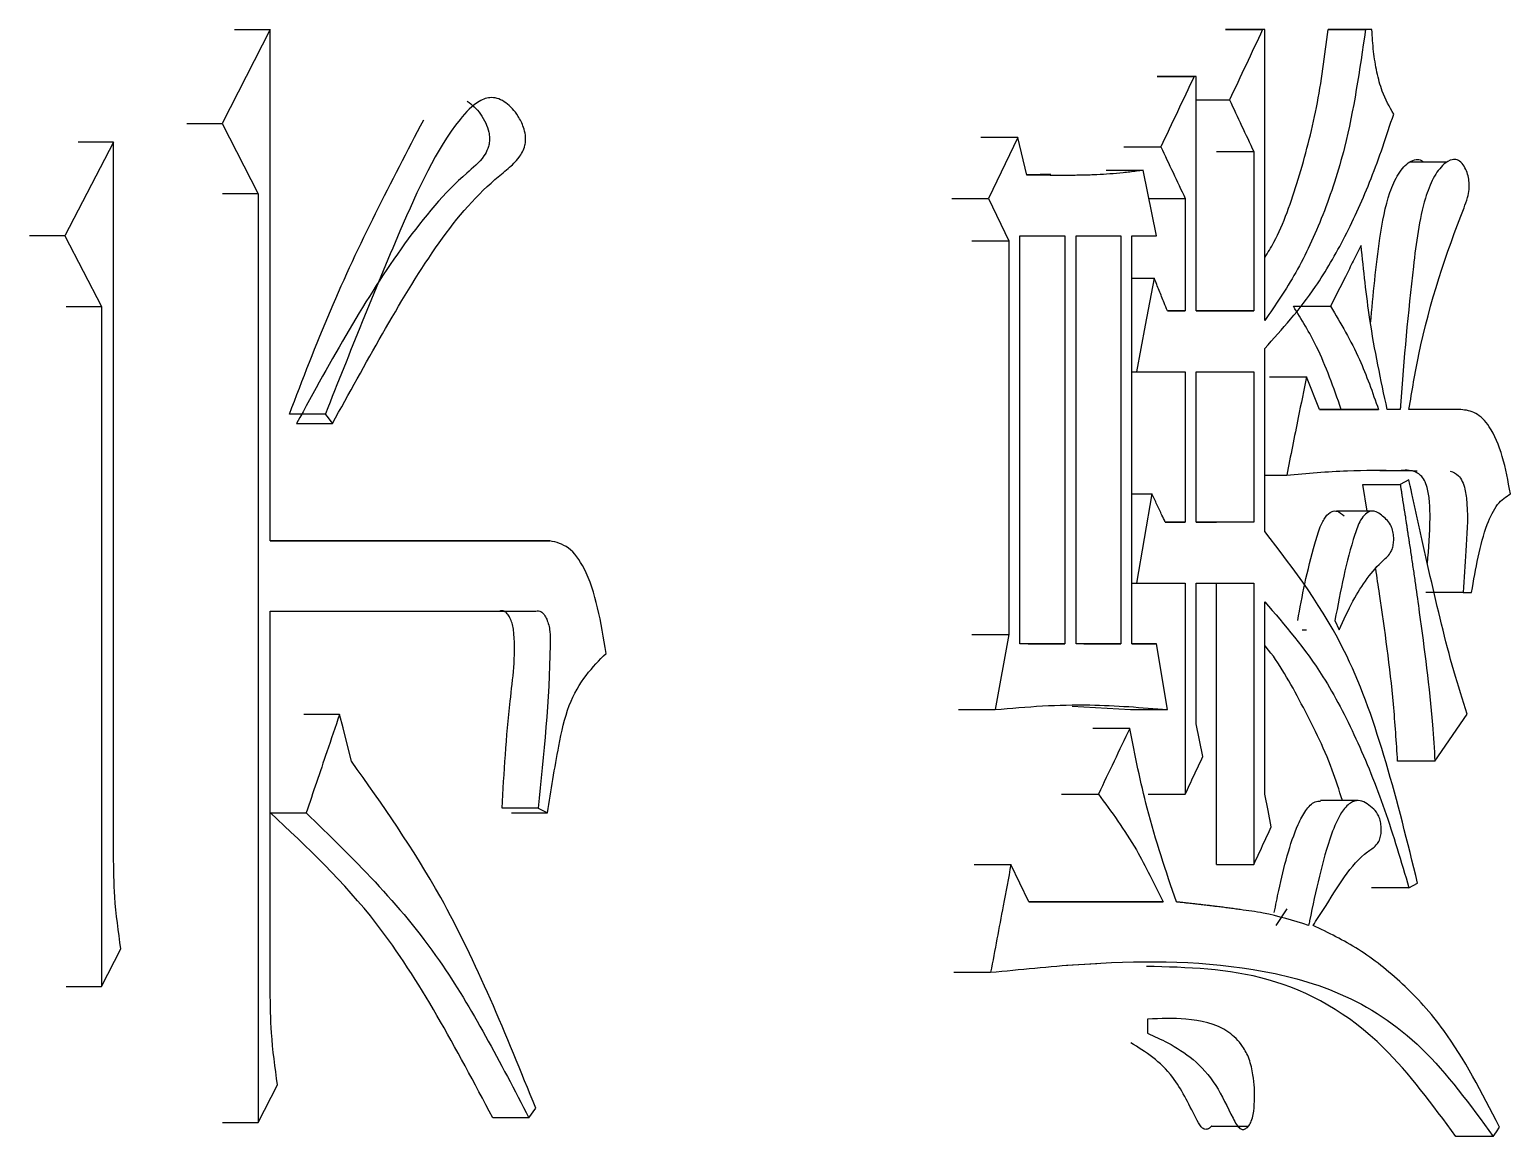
# Model space of a CAD drawing. Header units: millimetres. Extents: x 1890 to 4327, y 775 to 2498.
# Drawn here: x 3072.544 to 3075.959, y 1120.838 to 1123.391 of the extents above; entities that cross this region are included whole.
import ezdxf

# ---------------------------------------------------------------- set-up
doc = ezdxf.new("R2010")
doc.units = ezdxf.units.MM

msp = doc.modelspace()

# ---------------------------------------------------------------- linework, layer by layer
at = {"color": 7, "linetype": 'Continuous', "lineweight": 25}
for p, q in [((3073.099, 1123.3911), (3072.9882, 1123.1747)), ((3073.0167, 1123.3911), (3073.099, 1123.3911)), ((3073.0989, 1122.212), (3073.099, 1123.3911)), ((3075.3022, 1123.3911), (3075.3877, 1123.3911)), ((3075.3073, 1123.3911), (3075.3022, 1123.3911)), ((3075.3928, 1123.3911), (3075.3073, 1123.3911)), ((3075.3928, 1123.3911), (3075.3877, 1123.3911)), ((3075.3928, 1122.7204), (3075.3928, 1123.3911)), ((3075.6402, 1123.3911), (3075.5543, 1123.3911)), ((3075.6402, 1123.3911), (3075.6251, 1123.3911)), ((3075.1446, 1123.2829), (3075.2299, 1123.2829)), ((3075.1497, 1123.2829), (3075.1446, 1123.2829)), ((3075.235, 1123.2829), (3075.1497, 1123.2829)), ((3075.235, 1123.2829), (3075.2299, 1123.2829)), ((3075.235, 1122.7421), (3075.235, 1123.2829)), ((3075.235, 1123.2288), (3075.3115, 1123.2288)), ((3072.9061, 1123.1747), (3072.9882, 1123.1747)), ((3072.9882, 1123.1747), (3073.0713, 1123.0125)), ((3072.7375, 1123.1314), (3072.6254, 1122.9151)), ((3072.7375, 1123.1314), (3072.6558, 1123.1314)), ((3074.823, 1123.1423), (3074.7382, 1123.1423)), ((3074.823, 1123.1423), (3074.7554, 1123.0017)), ((3074.8437, 1123.0557), (3074.823, 1123.1423)), ((3075.0679, 1123.1207), (3075.1531, 1123.1207)), ((3075.2819, 1123.1098), (3075.3674, 1123.1098)), ((3075.3674, 1123.1098), (3075.3674, 1122.7421)), ((3075.8132, 1123.0855), (3075.7266, 1123.0855)), ((3075.027, 1123.0666), (3075.1121, 1123.0666)), ((3075.1429, 1122.9151), (3075.1121, 1123.0666)), ((3073.0713, 1123.0125), (3072.9891, 1123.0125)), ((3073.0713, 1123.0125), (3073.0713, 1120.8706)), ((3074.6707, 1123.0017), (3074.7554, 1123.0017)), ((3074.7554, 1123.0017), (3074.8022, 1122.9043)), ((3075.1253, 1123.0017), (3075.2094, 1123.0017)), ((3075.2094, 1123.0017), (3075.2094, 1122.7421)), ((3072.6254, 1122.9151), (3072.5438, 1122.9151)), ((3072.6254, 1122.9151), (3072.7095, 1122.7528)), ((3074.8281, 1121.974), (3074.8282, 1122.9151)), ((3074.8282, 1122.9151), (3074.9318, 1122.9151)), ((3074.9318, 1122.9151), (3074.9318, 1121.974)), ((3074.9576, 1121.974), (3074.9576, 1122.9151)), ((3074.9576, 1122.9151), (3075.0607, 1122.9151)), ((3075.0607, 1122.9151), (3075.0607, 1121.974)), ((3075.0864, 1121.974), (3075.0864, 1122.9151)), ((3075.0864, 1122.9151), (3075.1429, 1122.9151)), ((3074.7175, 1122.9043), (3074.8022, 1122.9043)), ((3074.8022, 1122.9043), (3074.8022, 1121.9957)), ((3075.0864, 1122.8178), (3075.1377, 1122.8178)), ((3072.6278, 1122.7528), (3072.7095, 1122.7528)), ((3075.2094, 1122.7421), (3075.1685, 1122.7421)), ((3075.1685, 1122.7421), (3075.2094, 1122.7421)), ((3075.3674, 1122.7421), (3075.235, 1122.7421)), ((3075.235, 1122.7421), (3075.2819, 1122.7421)), ((3075.2819, 1122.7421), (3075.3674, 1122.7421)), ((3075.3928, 1122.2336), (3075.3928, 1122.6555)), ((3075.0864, 1122.6014), (3075.0967, 1122.6014)), ((3075.0967, 1122.6014), (3075.2094, 1122.6014)), ((3075.2094, 1122.6014), (3075.2094, 1122.2553)), ((3075.235, 1122.2553), (3075.235, 1122.6014)), ((3075.235, 1122.6014), (3075.3674, 1122.6014)), ((3075.3674, 1122.6014), (3075.3674, 1122.2553)), ((3075.4034, 1122.5906), (3075.489, 1122.5906)), ((3075.5193, 1122.5149), (3075.489, 1122.5906)), ((3073.2258, 1122.5041), (3073.1431, 1122.5041)), ((3075.6552, 1122.5149), (3075.5193, 1122.5149)), ((3075.5193, 1122.5149), (3075.5694, 1122.5149)), ((3075.5694, 1122.5149), (3075.6552, 1122.5149)), ((3075.7054, 1122.5149), (3075.6753, 1122.5149)), ((3075.7054, 1122.5149), (3075.6753, 1122.5149)), ((3075.8452, 1122.5149), (3075.7254, 1122.5149)), ((3075.8452, 1122.5149), (3075.7591, 1122.5149)), ((3073.1595, 1122.4825), (3073.2423, 1122.4825)), ((3075.3928, 1122.3634), (3075.4435, 1122.3634)), ((3075.6585, 1122.374), (3075.722, 1122.374)), ((3075.6289, 1122.2805), (3075.6194, 1122.3418)), ((3075.6194, 1122.3418), (3075.7054, 1122.3418)), ((3075.7254, 1122.3526), (3075.7054, 1122.3418)), ((3075.0864, 1122.3202), (3075.1326, 1122.3202)), ((3075.645, 1122.2805), (3075.5586, 1122.2805)), ((3075.2094, 1122.2553), (3075.1634, 1122.2553)), ((3075.1634, 1122.2553), (3075.2094, 1122.2553)), ((3075.3674, 1122.2553), (3075.235, 1122.2553)), ((3075.235, 1122.2553), (3075.2819, 1122.2553)), ((3075.3674, 1122.2553), (3075.2819, 1122.2553)), ((3073.744, 1122.212), (3073.0989, 1122.212)), ((3073.0989, 1122.212), (3073.6607, 1122.212)), ((3073.6607, 1122.212), (3073.7441, 1122.212)), ((3075.0864, 1122.1146), (3075.0967, 1122.1146)), ((3075.0967, 1122.1146), (3075.2094, 1122.1146)), ((3075.2094, 1122.1146), (3075.2094, 1121.6279)), ((3075.235, 1122.1146), (3075.3674, 1122.1146)), ((3075.235, 1121.7901), (3075.235, 1122.1146)), ((3075.2819, 1121.4656), (3075.2819, 1122.1146)), ((3075.3674, 1122.1146), (3075.3674, 1121.4656)), ((3075.8502, 1122.093), (3075.7641, 1122.093)), ((3075.8502, 1122.093), (3075.8701, 1122.093)), ((3075.3928, 1121.6279), (3075.3928, 1122.0714)), ((3073.0989, 1122.0497), (3073.7116, 1122.0497)), ((3073.0989, 1121.1735), (3073.0989, 1122.0497)), ((3073.6283, 1122.0497), (3073.7116, 1122.0497)), ((3075.5546, 1122.0282), (3075.5647, 1122.0065)), ((3074.7175, 1121.9957), (3074.8022, 1121.9957)), ((3074.8022, 1121.9957), (3074.771, 1121.8226)), ((3075.4789, 1122.0065), (3075.489, 1122.0065)), ((3074.9318, 1121.974), (3074.8281, 1121.974)), ((3074.8468, 1121.974), (3074.8281, 1121.974)), ((3074.8469, 1121.974), (3074.9318, 1121.974)), ((3075.0607, 1121.974), (3074.9576, 1121.974)), ((3074.9756, 1121.974), (3074.9576, 1121.974)), ((3074.9756, 1121.974), (3075.0607, 1121.974)), ((3075.1429, 1121.974), (3075.0864, 1121.974)), ((3075.0864, 1121.974), (3075.1429, 1121.974)), ((3075.1685, 1121.8226), (3075.1429, 1121.974)), ((3074.6863, 1121.8226), (3074.771, 1121.8226)), ((3074.9488, 1121.8308), (3075.0832, 1121.8226)), ((3075.0832, 1121.8226), (3075.1685, 1121.8226)), ((3073.2588, 1121.8117), (3073.1763, 1121.8117)), ((3075.0813, 1121.7793), (3074.9962, 1121.7793)), ((3075.7854, 1121.7036), (3075.8601, 1121.8118)), ((3075.7854, 1121.7036), (3075.6993, 1121.7036)), ((3075.1241, 1121.6279), (3075.2094, 1121.6279)), ((3075.6075, 1121.6129), (3075.5211, 1121.6129)), ((3073.0991, 1121.5845), (3073.1817, 1121.5845)), ((3073.717, 1121.5954), (3073.6336, 1121.5954)), ((3073.717, 1121.5954), (3073.7386, 1121.5846)), ((3074.7227, 1121.4656), (3074.8074, 1121.4656)), ((3074.8489, 1121.3791), (3074.8074, 1121.4656)), ((3075.7254, 1121.4115), (3075.7454, 1121.4223)), ((3075.1582, 1121.3791), (3074.8489, 1121.3791)), ((3074.8489, 1121.3791), (3075.073, 1121.3791)), ((3075.073, 1121.3791), (3075.1582, 1121.3791)), ((3075.4435, 1121.3629), (3075.4185, 1121.325)), ((3072.7095, 1121.1843), (3072.7542, 1121.2709)), ((3075.0058, 1121.2366), (3074.9358, 1121.2324)), ((3074.6758, 1121.2167), (3074.7605, 1121.2167)), ((3072.6278, 1121.1843), (3072.7095, 1121.1843)), ((3075.1223, 1121.1086), (3075.1223, 1121.0761)), ((3075.1703, 1121.1105), (3075.1698, 1121.1105)), ((3073.0713, 1120.8706), (3073.1155, 1120.9572)), ((3073.6953, 1120.8814), (3073.7115, 1120.903)), ((3072.9891, 1120.8706), (3073.0713, 1120.8706)), ((3073.6953, 1120.8814), (3073.612, 1120.8814)), ((3075.2698, 1120.862), (3075.3557, 1120.8619)), ((3075.9198, 1120.8383), (3075.8336, 1120.8383))]:
    msp.add_line(p, q, dxfattribs=at)
at = {"color": 7, "linetype": 'Continuous', "lineweight": 25, "flags": 128}
for points in [[(3075.5393, 1123.3911), (3075.5679, 1123.3911), (3075.5965, 1123.3911), (3075.6251, 1123.3911)], [(3075.5543, 1123.3911), (3075.5492, 1123.3911), (3075.5459, 1123.3911), (3075.5426, 1123.3911), (3075.5393, 1123.3911)], [(3072.7375, 1121.4872), (3072.7375, 1122.0342), (3072.7375, 1123.1314)], [(3075.1377, 1122.8178), (3075.1172, 1122.7096), (3075.0967, 1122.6014)], [(3072.7095, 1122.7528), (3072.7095, 1122.2059), (3072.7095, 1121.1843)], [(3073.2258, 1122.5041), (3073.23, 1122.4986), (3073.2361, 1122.4905), (3073.2423, 1122.4825)], [(3075.1326, 1122.3202), (3075.1146, 1122.2174), (3075.0967, 1122.1146)], [(3073.2863, 1121.7035), (3073.2747, 1121.7491), (3073.2668, 1121.7804), (3073.2588, 1121.8117)], [(3075.2503, 1121.7144), (3075.2426, 1121.7523), (3075.235, 1121.7901)], [(3074.9242, 1121.6279), (3074.9456, 1121.6279), (3074.9671, 1121.6279), (3075.0092, 1121.6279)], [(3075.408, 1121.5522), (3075.4004, 1121.59), (3075.3928, 1121.6279)], [(3073.6554, 1121.5846), (3073.6891, 1121.5846), (3073.7139, 1121.5846), (3073.7386, 1121.5846)], [(3075.2819, 1121.4656), (3075.3033, 1121.4656), (3075.3247, 1121.4656), (3075.346, 1121.4656), (3075.3674, 1121.4656)], [(3075.7254, 1121.4115), (3075.6899, 1121.4115), (3075.6647, 1121.4115), (3075.6394, 1121.4115)], [(3075.9198, 1120.8383), (3075.9272, 1120.8491), (3075.9346, 1120.8598)]]:
    msp.add_lwpolyline(points, dxfattribs=at)
at = {"color": 7, "linetype": 'Continuous', "lineweight": 25}
for points, knots in [([(3075.3877, 1123.3911), (3075.375, 1123.364), (3075.3496, 1123.31), (3075.3242, 1123.2559), (3075.3115, 1123.2288)], [0, 0, 0, 0, 0.499999, 1, 1, 1, 1]), ([(3075.6251, 1123.3911), (3075.6117, 1123.2982), (3075.5898, 1123.1462), (3075.5291, 1122.962), (3075.4668, 1122.8272), (3075.4173, 1122.7558), (3075.3928, 1122.7204)], [0, 0, 0, 0, 0.347456, 0.568585, 0.785979, 1, 1, 1, 1]), ([(3075.3928, 1122.8651), (3075.4, 1122.8768), (3075.4313, 1122.9273), (3075.4719, 1123.0459), (3075.5157, 1123.2099), (3075.5314, 1123.3305), (3075.5393, 1123.3911)], [0, 0, 0, 0, 0.089873, 0.388521, 0.692316, 1, 1, 1, 1]), ([(3075.6903, 1123.1964), (3075.6807, 1123.2129), (3075.6646, 1123.2405), (3075.651, 1123.2929), (3075.643, 1123.3407), (3075.6411, 1123.3743), (3075.6402, 1123.3911)], [0, 0, 0, 0, 0.330678, 0.55099, 0.77457, 1, 1, 1, 1]), ([(3075.2299, 1123.2829), (3075.2171, 1123.2559), (3075.1915, 1123.2018), (3075.1659, 1123.1477), (3075.1531, 1123.1207)], [0, 0, 0, 0, 0.499999, 1, 1, 1, 1]), ([(3073.5534, 1123.2261), (3073.5641, 1123.2175), (3073.5799, 1123.2047), (3073.5956, 1123.1774), (3073.6026, 1123.1582), (3073.6051, 1123.1412), (3073.6042, 1123.1276), (3073.5999, 1123.1131), (3073.5841, 1123.0859), (3073.5136, 1123.0316), (3073.4071, 1122.9022), (3073.2788, 1122.7011), (3073.1994, 1122.5555), (3073.1596, 1122.4825)], [0, 0, 0, 0, 0.053519, 0.078913, 0.099418, 0.111233, 0.123161, 0.13324, 0.15266, 0.222251, 0.482284, 0.740165, 1, 1, 1, 1]), ([(3073.2423, 1122.4825), (3073.2804, 1122.5515), (3073.3952, 1122.7594), (3073.528, 1122.9762), (3073.6465, 1123.0688), (3073.6681, 1123.0893), (3073.6808, 1123.1084), (3073.6864, 1123.1218), (3073.6883, 1123.1359), (3073.6874, 1123.1505), (3073.6822, 1123.1704), (3073.6678, 1123.1982), (3073.643, 1123.2254), (3073.6109, 1123.2382), (3073.5734, 1123.225), (3073.4923, 1123.1397), (3073.3768, 1122.8842), (3073.2824, 1122.6465), (3073.2259, 1122.5044), (3073.2258, 1122.5041)], [0, 0, 0, 0, 0.129751, 0.390615, 0.417722, 0.440785, 0.449026, 0.457344, 0.462695, 0.468033, 0.476543, 0.491684, 0.518141, 0.545407, 0.56857, 0.608449, 0.76773, 0.999424, 1, 1, 1, 1]), ([(3075.3115, 1123.2288), (3075.3208, 1123.209), (3075.3395, 1123.1693), (3075.3581, 1123.1297), (3075.3674, 1123.1098)], [0, 0, 0, 0, 0.5, 1, 1, 1, 1]), ([(3073.1431, 1122.5041), (3073.1738, 1122.5845), (3073.2664, 1122.8264), (3073.3782, 1123.0402), (3073.4528, 1123.1829)], [0, 0, 0, 0, 0.332449, 1, 1, 1, 1]), ([(3075.3928, 1122.6555), (3075.4329, 1122.7001), (3075.4995, 1122.7739), (3075.5793, 1122.9124), (3075.6403, 1123.0456), (3075.6736, 1123.1459), (3075.6903, 1123.1964)], [0, 0, 0, 0, 0.333809, 0.553089, 0.775219, 1, 1, 1, 1]), ([(3075.1531, 1123.1207), (3075.1625, 1123.1008), (3075.1813, 1123.0612), (3075.2, 1123.0215), (3075.2094, 1123.0017)], [0, 0, 0, 0, 0.5, 1, 1, 1, 1]), ([(3075.637, 1122.7136), (3075.6431, 1122.7794), (3075.6525, 1122.8826), (3075.674, 1123.0021), (3075.7003, 1123.0604), (3075.7223, 1123.0851), (3075.7408, 1123.0924), (3075.7517, 1123.0919), (3075.7564, 1123.0867), (3075.7575, 1123.0855)], [0, 0, 0, 0, 0.408456, 0.640664, 0.758053, 0.875774, 0.935445, 0.984313, 1, 1, 1, 1]), ([(3075.7254, 1122.5149), (3075.7325, 1122.5575), (3075.7607, 1122.7256), (3075.8143, 1122.8833), (3075.8604, 1123.0007), (3075.8645, 1123.0209), (3075.8646, 1123.0383), (3075.8619, 1123.0545), (3075.8564, 1123.0701), (3075.8479, 1123.0838), (3075.8368, 1123.0918), (3075.8222, 1123.092), (3075.8027, 1123.0799), (3075.7804, 1123.0504), (3075.7515, 1122.9732), (3075.728, 1122.7921), (3075.7135, 1122.6285), (3075.7056, 1122.518), (3075.7054, 1122.5149)], [0, 0, 0, 0, 0.0991648, 0.3918226, 0.4130465, 0.4272002, 0.4391043, 0.4509682, 0.4644731, 0.480605, 0.4982384, 0.5146996, 0.5433991, 0.5863363, 0.6292669, 0.7524959, 0.9931071, 1, 1, 1, 1]), ([(3075.1121, 1123.0666), (3075.1019, 1123.0652), (3075.0867, 1123.0632), (3075.0511, 1123.0591), (3075.0231, 1123.0572), (3074.9975, 1123.056), (3074.9899, 1123.0557), (3074.9822, 1123.0555), (3074.9745, 1123.0553), (3074.9669, 1123.0551), (3074.9592, 1123.055), (3074.9515, 1123.0549), (3074.9413, 1123.0548), (3074.931, 1123.0548), (3074.9208, 1123.0548), (3074.9131, 1123.0548), (3074.9067, 1123.0549), (3074.9016, 1123.0549), (3074.8964, 1123.055), (3074.8913, 1123.055), (3074.8862, 1123.0551), (3074.8823, 1123.0551), (3074.8785, 1123.0552), (3074.8746, 1123.0552), (3074.8708, 1123.0553), (3074.8669, 1123.0554), (3074.8631, 1123.0554), (3074.8592, 1123.0555), (3074.8554, 1123.0555), (3074.8502, 1123.0556), (3074.8463, 1123.0557), (3074.8437, 1123.0557)], [0, 0, 0, 0, 0.114246, 0.171369, 0.39989, 0.428452, 0.457013, 0.485575, 0.514136, 0.542697, 0.571259, 0.59982, 0.628382, 0.685505, 0.714066, 0.742627, 0.771189, 0.785469, 0.79975, 0.828312, 0.842592, 0.856873, 0.871154, 0.885434, 0.899715, 0.913996, 0.928276, 0.942557, 0.956838, 0.971119, 1, 1, 1, 1]), ([(3074.8994, 1123.0573), (3074.883, 1123.0568), (3074.8647, 1123.0562), (3074.8456, 1123.056), (3074.8437, 1123.056)], [0, 0, 0, 0, 0.900372, 1, 1, 1, 1]), ([(3075.6151, 1122.8935), (3075.609, 1122.8815), (3075.597, 1122.8573), (3075.5735, 1122.8105), (3075.556, 1122.7756), (3075.5446, 1122.7529)], [0, 0, 0, 0, 0.25711, 0.51422, 1, 1, 1, 1]), ([(3075.6753, 1122.5149), (3075.6606, 1122.5833), (3075.6344, 1122.7059), (3075.621, 1122.836), (3075.6151, 1122.8935)], [0, 0, 0, 0, 0.55855, 1, 1, 1, 1]), ([(3075.1685, 1122.7421), (3075.1659, 1122.7484), (3075.1595, 1122.7641), (3075.1493, 1122.7894), (3075.1416, 1122.8083), (3075.1377, 1122.8178)], [0, 0, 0, 0, 0.2500006, 0.6249998, 1, 1, 1, 1]), ([(3075.4588, 1122.7529), (3075.466, 1122.7529), (3075.4805, 1122.7529), (3075.509, 1122.7529), (3075.5304, 1122.7529), (3075.5445, 1122.7529)], [0, 0, 0, 0, 0.252509, 0.505009, 1, 1, 1, 1]), ([(3075.5694, 1122.5149), (3075.5516, 1122.5652), (3075.5202, 1122.6541), (3075.4774, 1122.7229), (3075.4588, 1122.7529)], [0, 0, 0, 0, 0.56494, 1, 1, 1, 1]), ([(3075.5446, 1122.7529), (3075.5679, 1122.7137), (3075.61, 1122.6433), (3075.6413, 1122.5544), (3075.6552, 1122.5149)], [0, 0, 0, 0, 0.555111, 1, 1, 1, 1]), ([(3075.489, 1122.5906), (3075.4827, 1122.5592), (3075.472, 1122.5057), (3075.4568, 1122.4299), (3075.4479, 1122.3856), (3075.4435, 1122.3634)], [0, 0, 0, 0, 0.414509, 0.707253, 1, 1, 1, 1]), ([(3075.9594, 1122.3202), (3075.9541, 1122.3497), (3075.9436, 1122.4079), (3075.9153, 1122.4747), (3075.8801, 1122.5103), (3075.8568, 1122.5134), (3075.8452, 1122.5149)], [0, 0, 0, 0, 0.291567, 0.574035, 0.788626, 1, 1, 1, 1]), ([(3075.4435, 1122.3634), (3075.4902, 1122.3677), (3075.5768, 1122.3755), (3075.677, 1122.3747), (3075.7304, 1122.3739), (3075.7444, 1122.3737)], [0, 0, 0, 0, 0.464001, 0.859611, 1, 1, 1, 1]), ([(3075.7679, 1122.1593), (3075.771, 1122.1944), (3075.7751, 1122.2425), (3075.7734, 1122.3018), (3075.7692, 1122.332), (3075.7617, 1122.3524), (3075.7505, 1122.3664), (3075.729, 1122.3766), (3075.7107, 1122.3746), (3075.6984, 1122.3732)], [0, 0, 0, 0, 0.3251761, 0.4452445, 0.5439626, 0.607769, 0.6715742, 0.7791974, 1, 1, 1, 1]), ([(3075.8206, 1122.3727), (3075.8272, 1122.3702), (3075.8374, 1122.3663), (3075.849, 1122.3501), (3075.8562, 1122.3277), (3075.8625, 1122.273), (3075.857, 1122.1925), (3075.8524, 1122.1248), (3075.8502, 1122.093)], [0, 0, 0, 0, 0.12079, 0.187477, 0.254407, 0.362664, 0.701018, 1, 1, 1, 1]), ([(3075.7054, 1122.3418), (3075.7058, 1122.3392), (3075.7066, 1122.3339), (3075.7079, 1122.3259), (3075.7091, 1122.318), (3075.7107, 1122.3074), (3075.7124, 1122.2968), (3075.714, 1122.2862), (3075.7153, 1122.2783), (3075.7169, 1122.2677), (3075.7185, 1122.2571), (3075.7202, 1122.2465), (3075.7214, 1122.2385), (3075.723, 1122.2279), (3075.7246, 1122.2173), (3075.7267, 1122.2041), (3075.7287, 1122.1908), (3075.731, 1122.1749), (3075.7342, 1122.1536), (3075.7373, 1122.1323), (3075.7427, 1122.095), (3075.7582, 1121.9828), (3075.7763, 1121.8478), (3075.7836, 1121.7317), (3075.7854, 1121.7036)], [0, 0, 0, 0, 0.0126185, 0.025237, 0.0378555, 0.050474, 0.075711, 0.0883295, 0.100948, 0.1135665, 0.1388036, 0.1514221, 0.1640406, 0.1766591, 0.2018961, 0.2145146, 0.2397516, 0.2649886, 0.2902257, 0.3406999, 0.3659369, 0.4668868, 0.8709287, 1, 1, 1, 1]), ([(3075.8601, 1121.8118), (3075.8495, 1121.8449), (3075.817, 1121.9464), (3075.7896, 1122.0653), (3075.7694, 1122.1527), (3075.7652, 1122.1712), (3075.7611, 1122.1897), (3075.7574, 1122.206), (3075.7543, 1122.2199), (3075.7528, 1122.2269), (3075.7507, 1122.2362), (3075.7487, 1122.2455), (3075.7467, 1122.2548), (3075.7451, 1122.2617), (3075.7431, 1122.2711), (3075.7411, 1122.2804), (3075.739, 1122.2897), (3075.7375, 1122.2967), (3075.7355, 1122.306), (3075.7335, 1122.3153), (3075.7315, 1122.3246), (3075.7299, 1122.3316), (3075.7279, 1122.341), (3075.7264, 1122.348), (3075.7254, 1122.3526)], [0, 0, 0, 0, 0.194919, 0.596792, 0.647185, 0.672381, 0.697577, 0.74797, 0.760568, 0.773166, 0.785764, 0.81096, 0.823558, 0.836156, 0.848754, 0.873951, 0.886549, 0.899147, 0.911745, 0.936941, 0.949539, 0.962137, 0.974736, 1, 1, 1, 1]), ([(3075.1634, 1122.2553), (3075.1608, 1122.2607), (3075.1544, 1122.2742), (3075.1441, 1122.2958), (3075.1364, 1122.3121), (3075.1326, 1122.3202)], [0, 0, 0, 0, 0.250001, 0.625, 1, 1, 1, 1]), ([(3075.8701, 1122.093), (3075.8794, 1122.1481), (3075.8923, 1122.2241), (3075.9282, 1122.2999), (3075.9491, 1122.3135), (3075.9594, 1122.3202)], [0, 0, 0, 0, 0.572071, 0.789697, 1, 1, 1, 1]), ([(3075.4689, 1122.0281), (3075.4741, 1122.0566), (3075.4854, 1122.1172), (3075.5032, 1122.1891), (3075.5189, 1122.2413), (3075.5322, 1122.2683), (3075.5462, 1122.2804), (3075.5617, 1122.2818), (3075.5706, 1122.2741), (3075.5758, 1122.2695)], [0, 0, 0, 0, 0.252048, 0.537307, 0.665125, 0.75448, 0.84452, 0.907668, 1, 1, 1, 1]), ([(3075.5647, 1122.0065), (3075.5749, 1122.0294), (3075.5944, 1122.0731), (3075.6289, 1122.1268), (3075.659, 1122.1618), (3075.6813, 1122.1795), (3075.6886, 1122.1973), (3075.6904, 1122.2097), (3075.6904, 1122.2234), (3075.6881, 1122.2373), (3075.6823, 1122.2515), (3075.6693, 1122.2656), (3075.6542, 1122.2784), (3075.6372, 1122.2822), (3075.6246, 1122.2745), (3075.6111, 1122.2573), (3075.5938, 1122.208), (3075.5739, 1122.1307), (3075.5611, 1122.0625), (3075.5546, 1122.0282)], [0, 0, 0, 0, 0.1174112, 0.2245147, 0.331514, 0.3850988, 0.4015022, 0.4179419, 0.4345933, 0.4539552, 0.4734629, 0.5034573, 0.5658247, 0.597867, 0.6299027, 0.6637876, 0.7181913, 0.8580637, 1, 1, 1, 1]), ([(3075.7454, 1121.4223), (3075.699, 1121.6108), (3075.6175, 1121.9423), (3075.4605, 1122.1458), (3075.3928, 1122.2336)], [0, 0, 0, 0, 0.568507, 1, 1, 1, 1]), ([(3073.8735, 1121.9524), (3073.8618, 1122.0237), (3073.8456, 1122.1219), (3073.7882, 1122.2016), (3073.7586, 1122.2086), (3073.744, 1122.212)], [0, 0, 0, 0, 0.574617, 0.790317, 1, 1, 1, 1]), ([(3075.6993, 1121.7036), (3075.6965, 1121.7476), (3075.6879, 1121.8783), (3075.6671, 1122.025), (3075.6518, 1122.1281), (3075.6489, 1122.1473)], [0, 0, 0, 0, 0.292158, 0.868127, 1, 1, 1, 1]), ([(3075.3928, 1122.0714), (3075.4392, 1122.0178), (3075.5162, 1121.929), (3075.605, 1121.7574), (3075.6716, 1121.5937), (3075.7074, 1121.4725), (3075.7254, 1121.4115)], [0, 0, 0, 0, 0.333002, 0.552476, 0.774971, 1, 1, 1, 1]), ([(3073.6336, 1121.5954), (3073.6384, 1121.6775), (3073.6461, 1121.811), (3073.6663, 1121.9511), (3073.6594, 1122.012), (3073.6559, 1122.0255), (3073.6507, 1122.0372), (3073.6441, 1122.0461), (3073.6377, 1122.0502), (3073.6323, 1122.0509), (3073.6296, 1122.0499), (3073.6283, 1122.0495)], [0, 0, 0, 0, 0.5054005, 0.8211614, 0.8510597, 0.8809448, 0.911279, 0.9411526, 0.9702444, 0.9848866, 1, 1, 1, 1]), ([(3073.7116, 1122.0495), (3073.7136, 1122.0501), (3073.7175, 1122.0512), (3073.7241, 1122.0487), (3073.7309, 1122.0422), (3073.739, 1122.0278), (3073.7451, 1122.0031), (3073.7434, 1121.8546), (3073.7297, 1121.7198), (3073.717, 1121.5954)], [0, 0, 0, 0, 0.021761, 0.042896, 0.073473, 0.104863, 0.166644, 0.230755, 1, 1, 1, 1]), ([(3073.7386, 1121.5846), (3073.7466, 1121.6361), (3073.7597, 1121.7206), (3073.7847, 1121.8351), (3073.8263, 1121.9048), (3073.8578, 1121.9366), (3073.8735, 1121.9524)], [0, 0, 0, 0, 0.34927, 0.57275, 0.788452, 1, 1, 1, 1]), ([(3075.572, 1121.6129), (3075.5644, 1121.6367), (3075.5381, 1121.7191), (3075.4778, 1121.8363), (3075.4252, 1121.933), (3075.3939, 1121.9695), (3075.3928, 1121.9708)], [0, 0, 0, 0, 0.167036, 0.578659, 0.984572, 1, 1, 1, 1]), ([(3074.771, 1121.8226), (3074.8075, 1121.8258), (3074.8804, 1121.8323), (3075.0132, 1121.8354), (3075.1089, 1121.8275), (3075.1685, 1121.8226)], [0, 0, 0, 0, 0.273666, 0.547375, 1, 1, 1, 1]), ([(3073.2588, 1121.8117), (3073.249, 1121.7829), (3073.2313, 1121.7306), (3073.2056, 1121.6549), (3073.1897, 1121.608), (3073.1817, 1121.5845)], [0, 0, 0, 0, 0.380598, 0.690299, 1, 1, 1, 1]), ([(3075.0813, 1121.7793), (3075.0693, 1121.7541), (3075.0453, 1121.7036), (3075.0212, 1121.6531), (3075.0092, 1121.6279)], [0, 0, 0, 0, 0.500003, 1, 1, 1, 1]), ([(3075.1889, 1121.3791), (3075.165, 1121.4497), (3075.122, 1121.5762), (3075.0937, 1121.7171), (3075.0813, 1121.7793)], [0, 0, 0, 0, 0.557889, 1, 1, 1, 1]), ([(3075.2094, 1121.6279), (3075.2162, 1121.6423), (3075.2299, 1121.6711), (3075.2435, 1121.7), (3075.2503, 1121.7144)], [0, 0, 0, 0, 0.499999, 1, 1, 1, 1]), ([(3073.7115, 1120.903), (3073.6428, 1121.0726), (3073.521, 1121.3731), (3073.3575, 1121.6032), (3073.2863, 1121.7035)], [0, 0, 0, 0, 0.564156, 1, 1, 1, 1]), ([(3075.0092, 1121.6279), (3075.0393, 1121.5869), (3075.0934, 1121.5132), (3075.1383, 1121.4203), (3075.1582, 1121.3791)], [0, 0, 0, 0, 0.556386, 1, 1, 1, 1]), ([(3075.4146, 1121.3545), (3075.4181, 1121.3715), (3075.4329, 1121.4426), (3075.454, 1121.5279), (3075.4865, 1121.5914), (3075.5049, 1121.6108), (3075.5171, 1121.6114), (3075.5212, 1121.6116)], [0, 0, 0, 0, 0.158992, 0.663262, 0.79699, 0.931822, 1, 1, 1, 1]), ([(3075.5042, 1121.325), (3075.5122, 1121.3371), (3075.5525, 1121.3979), (3075.5972, 1121.4773), (3075.646, 1121.5048), (3075.6563, 1121.5181), (3075.6602, 1121.53), (3075.6619, 1121.5434), (3075.6613, 1121.5574), (3075.6584, 1121.5711), (3075.6517, 1121.5855), (3075.6354, 1121.6022), (3075.6138, 1121.6165), (3075.5885, 1121.6085), (3075.5659, 1121.5831), (3075.5292, 1121.4952), (3075.5099, 1121.4008), (3075.4948, 1121.3286), (3075.4941, 1121.325)], [0, 0, 0, 0, 0.066061, 0.330698, 0.377872, 0.393648, 0.409584, 0.423627, 0.439084, 0.455682, 0.472085, 0.502894, 0.574478, 0.61493, 0.665656, 0.740076, 0.987057, 1, 1, 1, 1]), ([(3073.612, 1120.8814), (3073.5274, 1121.0412), (3073.3777, 1121.3242), (3073.1836, 1121.5056), (3073.0991, 1121.5845)], [0, 0, 0, 0, 0.564819, 1, 1, 1, 1]), ([(3073.1817, 1121.5845), (3073.2888, 1121.4808), (3073.4818, 1121.294), (3073.6295, 1121.0085), (3073.6953, 1120.8814)], [0, 0, 0, 0, 0.554743, 1, 1, 1, 1]), ([(3075.3674, 1121.4656), (3075.3742, 1121.48), (3075.3877, 1121.5089), (3075.4012, 1121.5377), (3075.408, 1121.5522)], [0, 0, 0, 0, 0.499999, 1, 1, 1, 1]), ([(3072.7542, 1121.2709), (3072.7487, 1121.3106), (3072.7387, 1121.3818), (3072.7379, 1121.4549), (3072.7375, 1121.4872)], [0, 0, 0, 0, 0.558835, 1, 1, 1, 1]), ([(3074.8074, 1121.4656), (3074.8014, 1121.4339), (3074.7906, 1121.3765), (3074.775, 1121.2936), (3074.7654, 1121.2424), (3074.7606, 1121.2168)], [0, 0, 0, 0, 0.382595, 0.691297, 1, 1, 1, 1]), ([(3075.4941, 1121.325), (3075.4592, 1121.3357), (3075.407, 1121.3519), (3075.3496, 1121.3595), (3075.3253, 1121.3629), (3075.3165, 1121.3641), (3075.3099, 1121.3649), (3075.3032, 1121.3658), (3075.2966, 1121.3667), (3075.2911, 1121.3673), (3075.2855, 1121.368), (3075.2811, 1121.3686), (3075.2767, 1121.3691), (3075.2723, 1121.3696), (3075.2678, 1121.3702), (3075.2623, 1121.3708), (3075.2579, 1121.3713), (3075.2523, 1121.372), (3075.2479, 1121.3725), (3075.2435, 1121.373), (3075.239, 1121.3735), (3075.2346, 1121.374), (3075.2291, 1121.3746), (3075.2246, 1121.3751), (3075.2191, 1121.3758), (3075.2146, 1121.3762), (3075.2091, 1121.3769), (3075.2046, 1121.3773), (3075.2002, 1121.3778), (3075.1953, 1121.3784), (3075.1916, 1121.3788), (3075.1889, 1121.3791)], [0, 0, 0, 0, 0.346641, 0.519778, 0.56306, 0.584702, 0.606343, 0.627984, 0.649625, 0.671267, 0.682087, 0.703729, 0.714549, 0.72537, 0.747011, 0.757832, 0.779473, 0.790294, 0.811935, 0.822756, 0.833576, 0.855218, 0.866038, 0.887679, 0.8985, 0.920141, 0.930962, 0.952603, 0.963424, 0.974244, 1, 1, 1, 1]), ([(3075.9346, 1120.8598), (3075.8936, 1120.9391), (3075.8265, 1121.0688), (3075.7117, 1121.1932), (3075.6103, 1121.2737), (3075.5395, 1121.3079), (3075.5042, 1121.325)], [0, 0, 0, 0, 0.345608, 0.56562, 0.783503, 1, 1, 1, 1]), ([(3074.7606, 1121.2167), (3074.8285, 1121.2235), (3075.0321, 1121.2438), (3075.367, 1121.2463), (3075.7039, 1121.1328), (3075.8664, 1120.9113), (3075.9198, 1120.8384)], [0, 0, 0, 0, 0.166223, 0.498407, 0.834985, 1, 1, 1, 1]), ([(3075.8336, 1120.8384), (3075.7798, 1120.9114), (3075.65, 1121.0876), (3075.4029, 1121.2232), (3075.2144, 1121.228), (3075.1204, 1121.2304)], [0, 0, 0, 0, 0.261969, 0.631985, 1, 1, 1, 1]), ([(3073.1155, 1120.9572), (3073.11, 1120.9969), (3073.1002, 1121.0681), (3073.0993, 1121.1412), (3073.0989, 1121.1735)], [0, 0, 0, 0, 0.558835, 1, 1, 1, 1]), ([(3075.1223, 1121.0761), (3075.1379, 1121.0691), (3075.1931, 1121.0444), (3075.267, 1120.9916), (3075.3092, 1120.9005), (3075.327, 1120.8657), (3075.3348, 1120.8563), (3075.3425, 1120.8536), (3075.3496, 1120.8559), (3075.3563, 1120.8625), (3075.3623, 1120.8736), (3075.3675, 1120.8928), (3075.3704, 1120.9293), (3075.368, 1120.974), (3075.3578, 1121.0182), (3075.3387, 1121.0535), (3075.2908, 1121.0978), (3075.2151, 1121.1114), (3075.1522, 1121.1104), (3075.1226, 1121.1086), (3075.1223, 1121.1086)], [0, 0, 0, 0, 0.0801741, 0.2833022, 0.3768882, 0.3951622, 0.4106034, 0.4221834, 0.4337475, 0.4459485, 0.4596218, 0.4747566, 0.5015385, 0.5546435, 0.5898789, 0.6251459, 0.6851674, 0.8527528, 0.9985461, 1, 1, 1, 1]), ([(3075.2697, 1120.8622), (3075.2694, 1120.8618), (3075.267, 1120.8576), (3075.261, 1120.8543), (3075.253, 1120.8542), (3075.2432, 1120.8623), (3075.2208, 1120.9068), (3075.1756, 1120.9975), (3075.1181, 1121.033), (3075.084, 1121.0539)], [0, 0, 0, 0, 0.004285, 0.044915, 0.081169, 0.11319, 0.188589, 0.519994, 1, 1, 1, 1])]:
    msp.add_open_spline(points, degree=3, knots=knots, dxfattribs=at)

doc.saveas('drawing.dxf')
